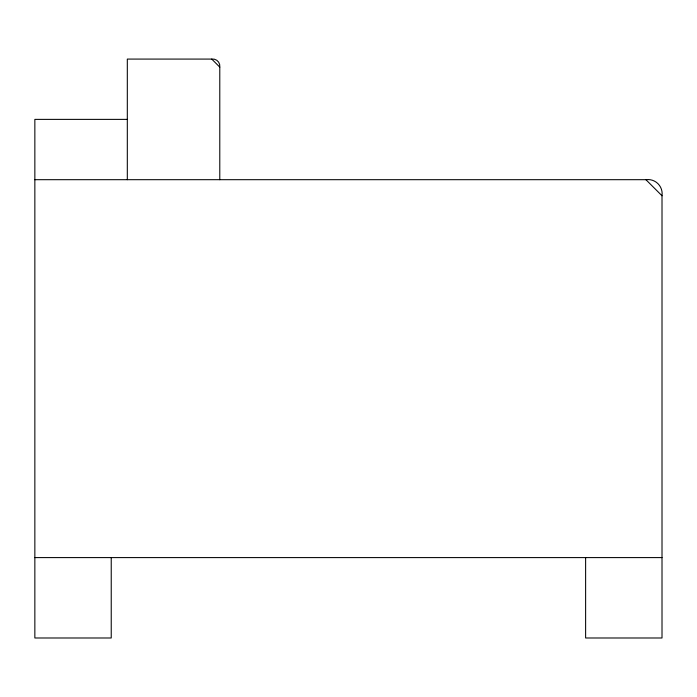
<?xml version="1.0" encoding="UTF-8"?>
<svg xmlns="http://www.w3.org/2000/svg" width="697" height="697" viewBox="0 0 697 697"><rect width="100%" height="100%" fill="white"/><g stroke="black" fill="none" stroke-linecap="round" stroke-linejoin="round"><path stroke-width="1.05" d="M219.782 179.687L219.782 67.121L211.74 59.079L127.316 59.079L127.316 179.687M127.316 119.379L34.85 119.379L34.85 637.99L111.232 637.99L111.232 557.591M34.85 179.687L645.927 179.687A14.21 14.21 0 0 1 662.011 195.77L662.011 637.99L585.619 637.99L585.619 557.591M34.85 557.591L662.011 557.591M645.927 179.687L662.011 195.77M211.74 59.079A7.109 7.109 0 0 1 219.782 67.121"/></g></svg>
